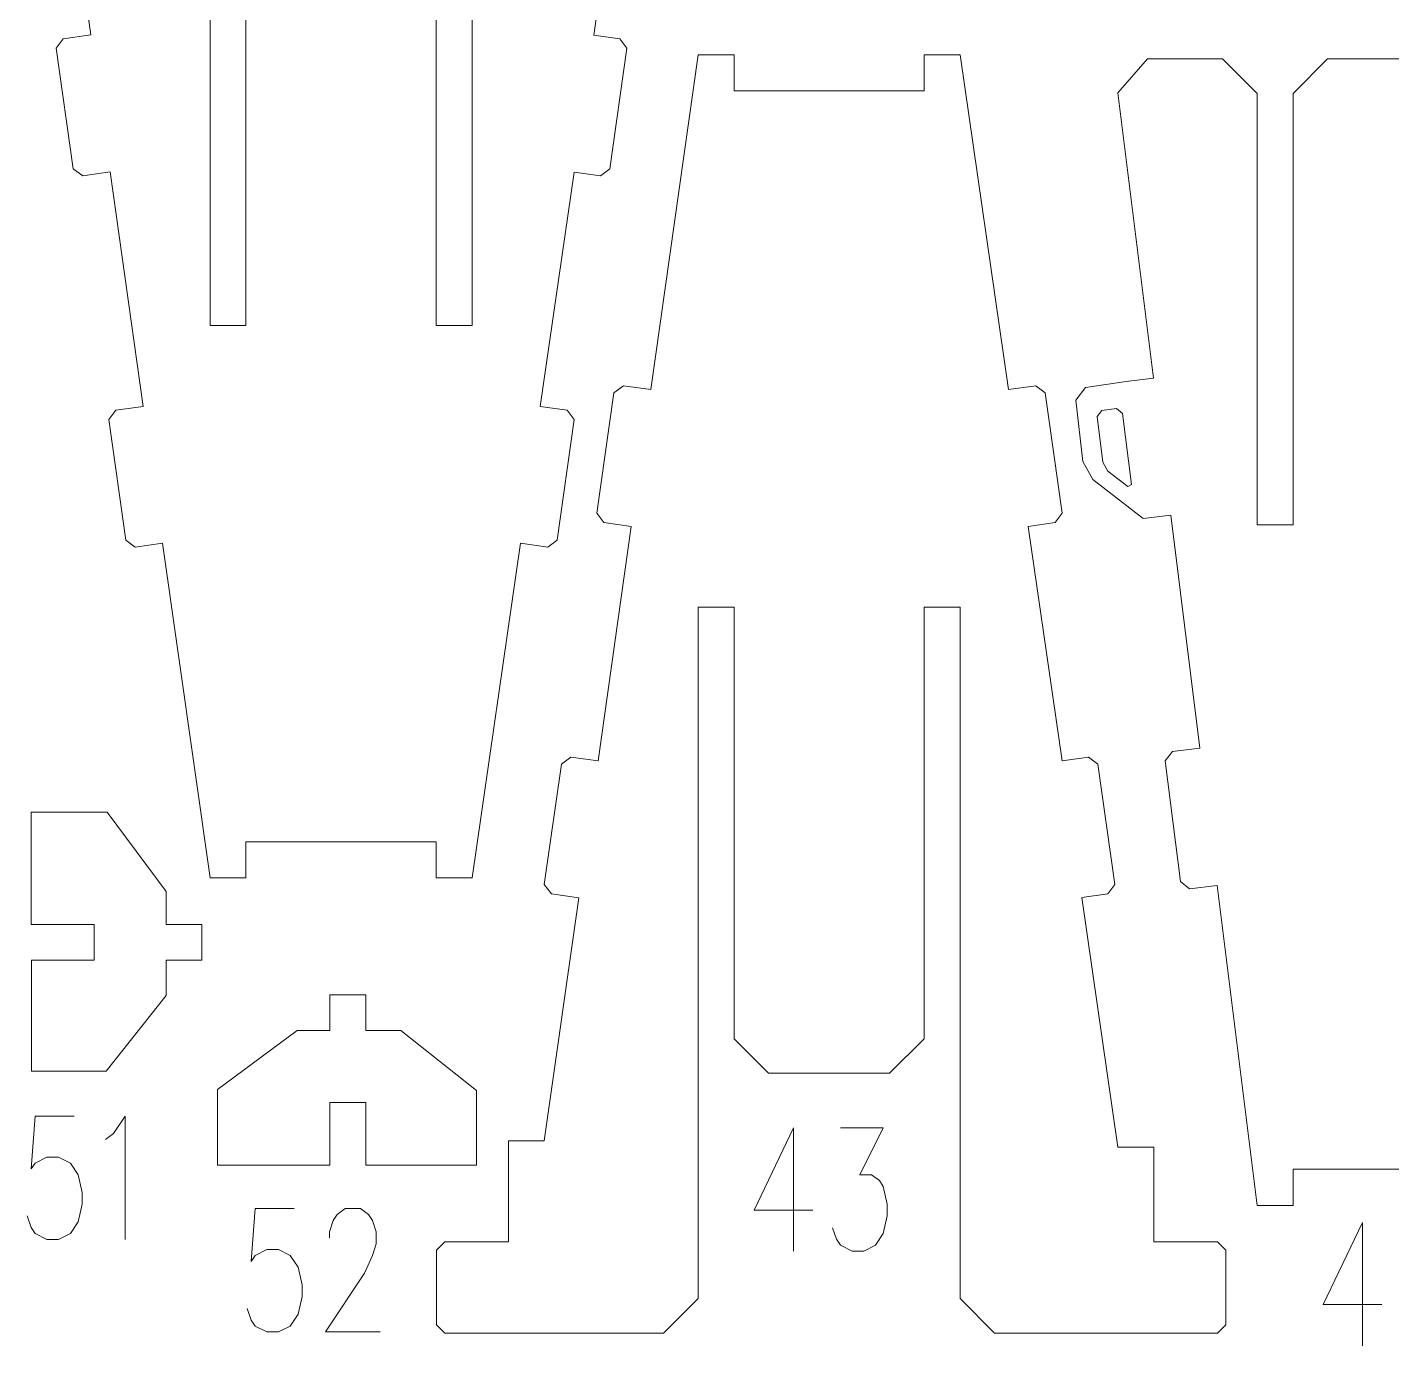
# Model space of a CAD drawing. Header units: millimetres. Extents: x -174 to 177, y -134 to 134.
# Drawn here: x -173.9 to -48.6, y -134.1 to -13 of the extents above; entities that cross this region are included whole.
import ezdxf

# ---------------------------------------------------------------- set-up
doc = ezdxf.new("R2010")
doc.units = ezdxf.units.MM
doc.header["$MEASUREMENT"] = 0
doc.layers.add('Layer 1', color=7, linetype='Continuous')

msp = doc.modelspace()

# ---------------------------------------------------------------- linework, layer by layer
at = {"layer": 'Layer 1', "lineweight": 9}
for points, knots in [([(-148.518, -87.8263), (-148.518, -87.8263), (-153.8638, -87.8263), (-153.8638, -87.8263), (-153.8638, -87.8263), (-153.8638, -87.8263), (-153.8638, -91.1236), (-153.8638, -91.1236), (-153.8638, -91.1236), (-153.8638, -91.1236), (-157.1658, -91.1236), (-157.1658, -91.1236), (-157.1658, -91.1236), (-157.1658, -91.1236), (-161.5159, -60.387), (-161.5159, -60.387), (-161.5159, -60.387), (-161.5159, -60.387), (-164.027, -60.7426), (-164.027, -60.7426), (-164.027, -60.7426), (-164.027, -60.7426), (-164.8883, -60.095), (-164.8883, -60.095), (-164.8883, -60.095), (-164.8883, -60.095), (-166.4553, -49.0294), (-166.4553, -49.0294), (-166.4553, -49.0294), (-166.4553, -49.0294), (-165.8077, -48.1681), (-165.8077, -48.1681), (-165.8077, -48.1681), (-165.8077, -48.1681), (-163.2955, -47.8123), (-163.2955, -47.8123), (-163.2955, -47.8123), (-163.2955, -47.8123), (-166.3438, -26.2736), (-166.3438, -26.2736), (-166.3438, -26.2736), (-166.3438, -26.2736), (-168.8577, -26.6296), (-168.8577, -26.6296), (-168.8577, -26.6296), (-168.8577, -26.6296), (-169.719, -25.982), (-169.719, -25.982), (-169.719, -25.982), (-169.719, -25.982), (-171.286, -14.9164), (-171.286, -14.9164), (-171.286, -14.9164), (-171.286, -14.9164), (-170.6384, -14.0551), (-170.6384, -14.0551), (-170.6384, -14.0551), (-170.6384, -14.0551), (-168.1235, -13.6989), (-168.1235, -13.6989), (-168.1235, -13.6989), (-168.1235, -13.6989), (-169.9591, -0.7287), (-169.9591, -0.7287), (-169.9591, -0.7287), (-169.9591, -0.7287), (-167.229, 2.4149), (-167.229, 2.4149), (-167.229, 2.4149), (-167.229, 2.4149), (-163.007, 2.4149), (-163.007, 2.4149)], [0, 0, 0, 0, 0.05263158, 0.05263158, 0.05263158, 0.05263158, 0.10526316, 0.10526316, 0.10526316, 0.10526316, 0.15789474, 0.15789474, 0.15789474, 0.15789474, 0.21052632, 0.21052632, 0.21052632, 0.21052632, 0.26315789, 0.26315789, 0.26315789, 0.26315789, 0.31578947, 0.31578947, 0.31578947, 0.31578947, 0.36842105, 0.36842105, 0.36842105, 0.36842105, 0.42105263, 0.42105263, 0.42105263, 0.42105263, 0.47368421, 0.47368421, 0.47368421, 0.47368421, 0.52631579, 0.52631579, 0.52631579, 0.52631579, 0.57894737, 0.57894737, 0.57894737, 0.57894737, 0.63157895, 0.63157895, 0.63157895, 0.63157895, 0.68421053, 0.68421053, 0.68421053, 0.68421053, 0.73684211, 0.73684211, 0.73684211, 0.73684211, 0.78947368, 0.78947368, 0.78947368, 0.78947368, 0.84210526, 0.84210526, 0.84210526, 0.84210526, 0.89473684, 0.89473684, 0.89473684, 0.89473684, 1, 1, 1, 1]), ([(-162.4448, 2.4149), (-162.4448, 2.4149), (-160.3408, 2.4149), (-160.3408, 2.4149), (-160.3408, 2.4149), (-160.3408, 2.4149), (-157.1658, -0.7601), (-157.1658, -0.7601), (-157.1658, -0.7601), (-157.1658, -0.7601), (-157.1658, -40.3883), (-157.1658, -40.3883), (-157.1658, -40.3883), (-157.1658, -40.3883), (-153.8638, -40.3883), (-153.8638, -40.3883), (-153.8638, -40.3883), (-153.8638, -40.3883), (-153.8638, -0.7601), (-153.8638, -0.7601), (-153.8638, -0.7601), (-153.8638, -0.7601), (-150.6888, 2.4149), (-150.6888, 2.4149), (-150.6888, 2.4149), (-150.6888, 2.4149), (-145.978, 2.4149), (-145.978, 2.4149)], [0, 0, 0, 0, 0.125, 0.125, 0.125, 0.125, 0.25, 0.25, 0.25, 0.25, 0.375, 0.375, 0.375, 0.375, 0.5, 0.5, 0.5, 0.5, 0.625, 0.625, 0.625, 0.625, 0.75, 0.75, 0.75, 0.75, 1, 1, 1, 1]), ([(-144.2872, 2.4149), (-144.2872, 2.4149), (-139.5764, 2.4149), (-139.5764, 2.4149), (-139.5764, 2.4149), (-139.5764, 2.4149), (-136.4014, -0.7601), (-136.4014, -0.7601), (-136.4014, -0.7601), (-136.4014, -0.7601), (-136.4014, -40.3883), (-136.4014, -40.3883), (-136.4014, -40.3883), (-136.4014, -40.3883), (-133.0994, -40.3883), (-133.0994, -40.3883), (-133.0994, -40.3883), (-133.0994, -40.3883), (-133.0994, -0.7601), (-133.0994, -0.7601), (-133.0994, -0.7601), (-133.0994, -0.7601), (-129.9244, 2.4149), (-129.9244, 2.4149), (-129.9244, 2.4149), (-129.9244, 2.4149), (-126.1296, 2.4149), (-126.1296, 2.4149)], [0, 0, 0, 0, 0.125, 0.125, 0.125, 0.125, 0.25, 0.25, 0.25, 0.25, 0.375, 0.375, 0.375, 0.375, 0.5, 0.5, 0.5, 0.5, 0.625, 0.625, 0.625, 0.625, 0.75, 0.75, 0.75, 0.75, 1, 1, 1, 1]), ([(-125.5674, 2.4149), (-125.5674, 2.4149), (-122.7662, 2.4149), (-122.7662, 2.4149), (-122.7662, 2.4149), (-122.7662, 2.4149), (-120.045, -0.7275), (-120.045, -0.7275), (-120.045, -0.7275), (-120.045, -0.7275), (-121.921, -13.718), (-121.921, -13.718), (-121.921, -13.718), (-121.921, -13.718), (-119.5379, -14.0555), (-119.5379, -14.0555), (-119.5379, -14.0555), (-119.5379, -14.0555), (-118.8902, -14.9168), (-118.8902, -14.9168), (-118.8902, -14.9168), (-118.8902, -14.9168), (-120.4572, -25.9824), (-120.4572, -25.9824), (-120.4572, -25.9824), (-120.4572, -25.9824), (-121.3185, -26.63), (-121.3185, -26.63), (-121.3185, -26.63), (-121.3185, -26.63), (-123.7363, -26.2876), (-123.7363, -26.2876), (-123.7363, -26.2876), (-123.7363, -26.2876), (-126.8455, -47.8177), (-126.8455, -47.8177), (-126.8455, -47.8177), (-126.8455, -47.8177), (-124.3686, -48.1684), (-124.3686, -48.1684), (-124.3686, -48.1684), (-124.3686, -48.1684), (-123.7209, -49.0298), (-123.7209, -49.0298), (-123.7209, -49.0298), (-123.7209, -49.0298), (-125.2879, -60.0954), (-125.2879, -60.0954), (-125.2879, -60.0954), (-125.2879, -60.0954), (-126.1492, -60.743), (-126.1492, -60.743), (-126.1492, -60.743), (-126.1492, -60.743), (-128.6607, -60.3873), (-128.6607, -60.3873), (-128.6607, -60.3873), (-128.6607, -60.3873), (-133.0994, -91.1236), (-133.0994, -91.1236), (-133.0994, -91.1236), (-133.0994, -91.1236), (-136.4014, -91.1236), (-136.4014, -91.1236), (-136.4014, -91.1236), (-136.4014, -91.1236), (-136.4014, -87.8263), (-136.4014, -87.8263), (-136.4014, -87.8263), (-136.4014, -87.8263), (-141.7472, -87.8263), (-141.7472, -87.8263)], [0, 0, 0, 0, 0.05263158, 0.05263158, 0.05263158, 0.05263158, 0.10526316, 0.10526316, 0.10526316, 0.10526316, 0.15789474, 0.15789474, 0.15789474, 0.15789474, 0.21052632, 0.21052632, 0.21052632, 0.21052632, 0.26315789, 0.26315789, 0.26315789, 0.26315789, 0.31578947, 0.31578947, 0.31578947, 0.31578947, 0.36842105, 0.36842105, 0.36842105, 0.36842105, 0.42105263, 0.42105263, 0.42105263, 0.42105263, 0.47368421, 0.47368421, 0.47368421, 0.47368421, 0.52631579, 0.52631579, 0.52631579, 0.52631579, 0.57894737, 0.57894737, 0.57894737, 0.57894737, 0.63157895, 0.63157895, 0.63157895, 0.63157895, 0.68421053, 0.68421053, 0.68421053, 0.68421053, 0.73684211, 0.73684211, 0.73684211, 0.73684211, 0.78947368, 0.78947368, 0.78947368, 0.78947368, 0.84210526, 0.84210526, 0.84210526, 0.84210526, 0.89473684, 0.89473684, 0.89473684, 0.89473684, 1, 1, 1, 1]), ([(-103.6966, -18.8324), (-103.6966, -18.8324), (-109.0425, -18.8324), (-109.0425, -18.8324), (-109.0425, -18.8324), (-109.0425, -18.8324), (-109.0425, -15.5351), (-109.0425, -15.5351), (-109.0425, -15.5351), (-109.0425, -15.5351), (-112.3445, -15.5351), (-112.3445, -15.5351), (-112.3445, -15.5351), (-112.3445, -15.5351), (-116.6946, -46.2718), (-116.6946, -46.2718), (-116.6946, -46.2718), (-116.6946, -46.2718), (-119.2057, -45.9162), (-119.2057, -45.9162), (-119.2057, -45.9162), (-119.2057, -45.9162), (-120.067, -46.5638), (-120.067, -46.5638), (-120.067, -46.5638), (-120.067, -46.5638), (-121.634, -57.6294), (-121.634, -57.6294), (-121.634, -57.6294), (-121.634, -57.6294), (-120.9864, -58.4907), (-120.9864, -58.4907), (-120.9864, -58.4907), (-120.9864, -58.4907), (-118.4742, -58.8465), (-118.4742, -58.8465), (-118.4742, -58.8465), (-118.4742, -58.8465), (-121.5225, -80.3852), (-121.5225, -80.3852), (-121.5225, -80.3852), (-121.5225, -80.3852), (-124.0364, -80.0292), (-124.0364, -80.0292), (-124.0364, -80.0292), (-124.0364, -80.0292), (-124.8977, -80.6768), (-124.8977, -80.6768), (-124.8977, -80.6768), (-124.8977, -80.6768), (-126.4647, -91.7424), (-126.4647, -91.7424), (-126.4647, -91.7424), (-126.4647, -91.7424), (-125.8171, -92.6037), (-125.8171, -92.6037), (-125.8171, -92.6037), (-125.8171, -92.6037), (-123.3022, -92.9599), (-123.3022, -92.9599), (-123.3022, -92.9599), (-123.3022, -92.9599), (-126.462, -115.2868), (-126.462, -115.2868), (-126.462, -115.2868), (-126.462, -115.2868), (-129.764, -115.2868), (-129.764, -115.2868), (-129.764, -115.2868), (-129.764, -115.2868), (-129.764, -124.5525), (-129.764, -124.5525), (-129.764, -124.5525), (-129.764, -124.5525), (-135.606, -124.5525), (-135.606, -124.5525), (-135.606, -124.5525), (-135.606, -124.5525), (-136.368, -125.3145), (-136.368, -125.3145), (-136.368, -125.3145), (-136.368, -125.3145), (-136.368, -132.1725), (-136.368, -132.1725), (-136.368, -132.1725), (-136.368, -132.1725), (-135.606, -132.9345), (-135.606, -132.9345), (-135.606, -132.9345), (-135.606, -132.9345), (-119.031, -132.9345), (-119.031, -132.9345)], [0, 0, 0, 0, 0.04166667, 0.04166667, 0.04166667, 0.04166667, 0.08333333, 0.08333333, 0.08333333, 0.08333333, 0.125, 0.125, 0.125, 0.125, 0.16666667, 0.16666667, 0.16666667, 0.16666667, 0.20833333, 0.20833333, 0.20833333, 0.20833333, 0.25, 0.25, 0.25, 0.25, 0.29166667, 0.29166667, 0.29166667, 0.29166667, 0.33333333, 0.33333333, 0.33333333, 0.33333333, 0.375, 0.375, 0.375, 0.375, 0.41666667, 0.41666667, 0.41666667, 0.41666667, 0.45833333, 0.45833333, 0.45833333, 0.45833333, 0.5, 0.5, 0.5, 0.5, 0.54166667, 0.54166667, 0.54166667, 0.54166667, 0.58333333, 0.58333333, 0.58333333, 0.58333333, 0.625, 0.625, 0.625, 0.625, 0.66666667, 0.66666667, 0.66666667, 0.66666667, 0.70833333, 0.70833333, 0.70833333, 0.70833333, 0.75, 0.75, 0.75, 0.75, 0.79166667, 0.79166667, 0.79166667, 0.79166667, 0.83333333, 0.83333333, 0.83333333, 0.83333333, 0.875, 0.875, 0.875, 0.875, 0.91666667, 0.91666667, 0.91666667, 0.91666667, 1, 1, 1, 1]), ([(-81.5914, -132.9345), (-81.5914, -132.9345), (-64.6472, -132.9345), (-64.6472, -132.9345), (-64.6472, -132.9345), (-64.6472, -132.9345), (-63.8852, -132.1725), (-63.8852, -132.1725), (-63.8852, -132.1725), (-63.8852, -132.1725), (-63.8852, -125.3145), (-63.8852, -125.3145), (-63.8852, -125.3145), (-63.8852, -125.3145), (-64.6472, -124.5525), (-64.6472, -124.5525), (-64.6472, -124.5525), (-64.6472, -124.5525), (-70.4892, -124.5525), (-70.4892, -124.5525), (-70.4892, -124.5525), (-70.4892, -124.5525), (-70.4892, -115.8501), (-70.4892, -115.8501), (-70.4892, -115.8501), (-70.4892, -115.8501), (-73.7912, -115.8501), (-73.7912, -115.8501), (-73.7912, -115.8501), (-73.7912, -115.8501), (-77.0996, -92.9408), (-77.0996, -92.9408), (-77.0996, -92.9408), (-77.0996, -92.9408), (-74.7164, -92.6033), (-74.7164, -92.6033), (-74.7164, -92.6033), (-74.7164, -92.6033), (-74.0688, -91.742), (-74.0688, -91.742), (-74.0688, -91.742), (-74.0688, -91.742), (-75.6358, -80.6764), (-75.6358, -80.6764), (-75.6358, -80.6764), (-75.6358, -80.6764), (-76.4971, -80.0288), (-76.4971, -80.0288), (-76.4971, -80.0288), (-76.4971, -80.0288), (-78.9148, -80.3712), (-78.9148, -80.3712), (-78.9148, -80.3712), (-78.9148, -80.3712), (-82.0241, -58.8411), (-82.0241, -58.8411), (-82.0241, -58.8411), (-82.0241, -58.8411), (-79.5471, -58.4903), (-79.5471, -58.4903), (-79.5471, -58.4903), (-79.5471, -58.4903), (-78.8995, -57.629), (-78.8995, -57.629), (-78.8995, -57.629), (-78.8995, -57.629), (-80.4665, -46.5634), (-80.4665, -46.5634), (-80.4665, -46.5634), (-80.4665, -46.5634), (-81.3278, -45.9158), (-81.3278, -45.9158), (-81.3278, -45.9158), (-81.3278, -45.9158), (-83.8393, -46.2714), (-83.8393, -46.2714), (-83.8393, -46.2714), (-83.8393, -46.2714), (-88.278, -15.5351), (-88.278, -15.5351), (-88.278, -15.5351), (-88.278, -15.5351), (-91.58, -15.5351), (-91.58, -15.5351), (-91.58, -15.5351), (-91.58, -15.5351), (-91.58, -18.8324), (-91.58, -18.8324), (-91.58, -18.8324), (-91.58, -18.8324), (-96.9258, -18.8324), (-96.9258, -18.8324)], [0, 0, 0, 0, 0.04166667, 0.04166667, 0.04166667, 0.04166667, 0.08333333, 0.08333333, 0.08333333, 0.08333333, 0.125, 0.125, 0.125, 0.125, 0.16666667, 0.16666667, 0.16666667, 0.16666667, 0.20833333, 0.20833333, 0.20833333, 0.20833333, 0.25, 0.25, 0.25, 0.25, 0.29166667, 0.29166667, 0.29166667, 0.29166667, 0.33333333, 0.33333333, 0.33333333, 0.33333333, 0.375, 0.375, 0.375, 0.375, 0.41666667, 0.41666667, 0.41666667, 0.41666667, 0.45833333, 0.45833333, 0.45833333, 0.45833333, 0.5, 0.5, 0.5, 0.5, 0.54166667, 0.54166667, 0.54166667, 0.54166667, 0.58333333, 0.58333333, 0.58333333, 0.58333333, 0.625, 0.625, 0.625, 0.625, 0.66666667, 0.66666667, 0.66666667, 0.66666667, 0.70833333, 0.70833333, 0.70833333, 0.70833333, 0.75, 0.75, 0.75, 0.75, 0.79166667, 0.79166667, 0.79166667, 0.79166667, 0.83333333, 0.83333333, 0.83333333, 0.83333333, 0.875, 0.875, 0.875, 0.875, 0.91666667, 0.91666667, 0.91666667, 0.91666667, 1, 1, 1, 1]), ([(-52.3516, -117.8694), (-52.3516, -117.8694), (-57.6974, -117.8694), (-57.6974, -117.8694), (-57.6974, -117.8694), (-57.6974, -117.8694), (-57.6974, -120.5483), (-57.6974, -120.5483), (-57.6974, -120.5483), (-57.6974, -120.5483), (-57.6893, -120.5483), (-57.6893, -120.5483), (-57.6893, -120.5483), (-57.6893, -120.5483), (-57.6893, -121.209), (-57.6893, -121.209), (-57.6893, -121.209), (-57.6893, -121.209), (-60.9994, -121.209), (-60.9994, -121.209), (-60.9994, -121.209), (-60.9994, -121.209), (-64.6795, -91.8155), (-64.6795, -91.8155), (-64.6795, -91.8155), (-64.6795, -91.8155), (-67.1969, -92.1308), (-67.1969, -92.1308), (-67.1969, -92.1308), (-67.1969, -92.1308), (-68.0477, -91.4694), (-68.0477, -91.4694), (-68.0477, -91.4694), (-68.0477, -91.4694), (-69.4368, -80.3802), (-69.4368, -80.3802), (-69.4368, -80.3802), (-69.4368, -80.3802), (-68.7755, -79.5294), (-68.7755, -79.5294), (-68.7755, -79.5294), (-68.7755, -79.5294), (-66.2573, -79.214), (-66.2573, -79.214), (-66.2573, -79.214), (-66.2573, -79.214), (-68.9369, -57.8113), (-68.9369, -57.8113), (-68.9369, -57.8113), (-68.9369, -57.8113), (-71.4565, -58.1269), (-71.4565, -58.1269), (-71.4565, -58.1269), (-71.4565, -58.1269), (-76.0929, -54.5227), (-76.0929, -54.5227), (-76.0929, -54.5227), (-76.0929, -54.5227), (-77.0086, -52.8895), (-77.0086, -52.8895), (-77.0086, -52.8895), (-77.0086, -52.8895), (-77.6423, -47.2574), (-77.6423, -47.2574), (-77.6423, -47.2574), (-77.6423, -47.2574), (-76.7516, -46.0941), (-76.7516, -46.0941), (-76.7516, -46.0941), (-76.7516, -46.0941), (-73.035, -45.5254), (-73.035, -45.5254), (-73.035, -45.5254), (-73.035, -45.5254), (-70.5147, -45.2097), (-70.5147, -45.2097), (-70.5147, -45.2097), (-70.5147, -45.2097), (-73.7927, -19.0282), (-73.7927, -19.0282), (-73.7927, -19.0282), (-73.7927, -19.0282), (-71.0626, -15.8846), (-71.0626, -15.8846), (-71.0626, -15.8846), (-71.0626, -15.8846), (-67.686, -15.8846), (-67.686, -15.8846)], [0, 0, 0, 0, 0.04347826, 0.04347826, 0.04347826, 0.04347826, 0.08695652, 0.08695652, 0.08695652, 0.08695652, 0.13043478, 0.13043478, 0.13043478, 0.13043478, 0.17391304, 0.17391304, 0.17391304, 0.17391304, 0.2173913, 0.2173913, 0.2173913, 0.2173913, 0.26086957, 0.26086957, 0.26086957, 0.26086957, 0.30434783, 0.30434783, 0.30434783, 0.30434783, 0.34782609, 0.34782609, 0.34782609, 0.34782609, 0.39130435, 0.39130435, 0.39130435, 0.39130435, 0.43478261, 0.43478261, 0.43478261, 0.43478261, 0.47826087, 0.47826087, 0.47826087, 0.47826087, 0.52173913, 0.52173913, 0.52173913, 0.52173913, 0.56521739, 0.56521739, 0.56521739, 0.56521739, 0.60869565, 0.60869565, 0.60869565, 0.60869565, 0.65217391, 0.65217391, 0.65217391, 0.65217391, 0.69565217, 0.69565217, 0.69565217, 0.69565217, 0.73913043, 0.73913043, 0.73913043, 0.73913043, 0.7826087, 0.7826087, 0.7826087, 0.7826087, 0.82608696, 0.82608696, 0.82608696, 0.82608696, 0.86956522, 0.86956522, 0.86956522, 0.86956522, 0.91304348, 0.91304348, 0.91304348, 0.91304348, 1, 1, 1, 1]), ([(-67.1238, -15.8846), (-67.1238, -15.8846), (-64.1744, -15.8846), (-64.1744, -15.8846), (-64.1744, -15.8846), (-64.1744, -15.8846), (-60.9994, -19.0596), (-60.9994, -19.0596), (-60.9994, -19.0596), (-60.9994, -19.0596), (-60.9994, -58.6878), (-60.9994, -58.6878), (-60.9994, -58.6878), (-60.9994, -58.6878), (-57.6974, -58.6878), (-57.6974, -58.6878), (-57.6974, -58.6878), (-57.6974, -58.6878), (-57.6974, -19.0596), (-57.6974, -19.0596), (-57.6974, -19.0596), (-57.6974, -19.0596), (-54.5224, -15.8846), (-54.5224, -15.8846), (-54.5224, -15.8846), (-54.5224, -15.8846), (-52.3516, -15.8846), (-52.3516, -15.8846)], [0, 0, 0, 0, 0.125, 0.125, 0.125, 0.125, 0.25, 0.25, 0.25, 0.25, 0.375, 0.375, 0.375, 0.375, 0.5, 0.5, 0.5, 0.5, 0.625, 0.625, 0.625, 0.625, 0.75, 0.75, 0.75, 0.75, 1, 1, 1, 1]), ([(-73.9208, -48.0123), (-73.9208, -48.0123), (-75.2484, -48.1786), (-75.2484, -48.1786), (-75.2484, -48.1786), (-75.2484, -48.1786), (-75.6893, -48.7458), (-75.6893, -48.7458), (-75.6893, -48.7458), (-75.6893, -48.7458), (-75.1638, -52.9413), (-75.1638, -52.9413), (-75.1638, -52.9413), (-75.1638, -52.9413), (-74.6996, -53.7571), (-74.6996, -53.7571), (-74.6996, -53.7571), (-74.6996, -53.7571), (-72.8734, -55.1767), (-72.8734, -55.1767), (-72.8734, -55.1767), (-72.8734, -55.1767), (-72.5355, -54.9844), (-72.5355, -54.9844), (-72.5355, -54.9844), (-72.5355, -54.9844), (-73.3536, -48.4532), (-73.3536, -48.4532), (-73.3536, -48.4532), (-73.3536, -48.4532), (-73.9208, -48.0123), (-73.9208, -48.0123)], [0, 0, 0, 0, 0.11111111, 0.11111111, 0.11111111, 0.11111111, 0.22222222, 0.22222222, 0.22222222, 0.22222222, 0.33333333, 0.33333333, 0.33333333, 0.33333333, 0.44444444, 0.44444444, 0.44444444, 0.44444444, 0.55555556, 0.55555556, 0.55555556, 0.55555556, 0.66666667, 0.66666667, 0.66666667, 0.66666667, 0.77777778, 0.77777778, 0.77777778, 0.77777778, 1, 1, 1, 1]), ([(-118.4688, -132.9345), (-118.4688, -132.9345), (-115.5195, -132.9345), (-115.5195, -132.9345), (-115.5195, -132.9345), (-115.5195, -132.9345), (-112.3445, -129.7595), (-112.3445, -129.7595), (-112.3445, -129.7595), (-112.3445, -129.7595), (-112.3445, -66.2705), (-112.3445, -66.2705), (-112.3445, -66.2705), (-112.3445, -66.2705), (-109.0425, -66.2705), (-109.0425, -66.2705), (-109.0425, -66.2705), (-109.0425, -66.2705), (-109.0425, -105.8988), (-109.0425, -105.8988), (-109.0425, -105.8988), (-109.0425, -105.8988), (-105.8675, -109.0738), (-105.8675, -109.0738), (-105.8675, -109.0738), (-105.8675, -109.0738), (-103.6966, -109.0738), (-103.6966, -109.0738)], [0, 0, 0, 0, 0.125, 0.125, 0.125, 0.125, 0.25, 0.25, 0.25, 0.25, 0.375, 0.375, 0.375, 0.375, 0.5, 0.5, 0.5, 0.5, 0.625, 0.625, 0.625, 0.625, 0.75, 0.75, 0.75, 0.75, 1, 1, 1, 1]), ([(-96.9258, -109.0738), (-96.9258, -109.0738), (-94.755, -109.0738), (-94.755, -109.0738), (-94.755, -109.0738), (-94.755, -109.0738), (-91.58, -105.8988), (-91.58, -105.8988), (-91.58, -105.8988), (-91.58, -105.8988), (-91.58, -66.2705), (-91.58, -66.2705), (-91.58, -66.2705), (-91.58, -66.2705), (-88.278, -66.2705), (-88.278, -66.2705), (-88.278, -66.2705), (-88.278, -66.2705), (-88.278, -129.7595), (-88.278, -129.7595), (-88.278, -129.7595), (-88.278, -129.7595), (-85.103, -132.9345), (-85.103, -132.9345), (-85.103, -132.9345), (-85.103, -132.9345), (-82.1536, -132.9345), (-82.1536, -132.9345)], [0, 0, 0, 0, 0.125, 0.125, 0.125, 0.125, 0.25, 0.25, 0.25, 0.25, 0.375, 0.375, 0.375, 0.375, 0.5, 0.5, 0.5, 0.5, 0.625, 0.625, 0.625, 0.625, 0.75, 0.75, 0.75, 0.75, 1, 1, 1, 1]), ([(-159.2749, -98.6954), (-159.2749, -98.6954), (-157.905, -98.6954), (-157.905, -98.6954), (-157.905, -98.6954), (-157.905, -98.6954), (-157.905, -95.3934), (-157.905, -95.3934), (-157.905, -95.3934), (-157.905, -95.3934), (-161.207, -95.3934), (-161.207, -95.3934), (-161.207, -95.3934), (-161.207, -95.3934), (-161.207, -92.3898), (-161.207, -92.3898), (-161.207, -92.3898), (-161.207, -92.3898), (-166.619, -85.0979), (-166.619, -85.0979), (-166.619, -85.0979), (-166.619, -85.0979), (-173.578, -85.0979), (-173.578, -85.0979), (-173.578, -85.0979), (-173.578, -85.0979), (-173.578, -95.3934), (-173.578, -95.3934), (-173.578, -95.3934), (-173.578, -95.3934), (-170.177, -95.3934), (-170.177, -95.3934)], [0, 0, 0, 0, 0.11111111, 0.11111111, 0.11111111, 0.11111111, 0.22222222, 0.22222222, 0.22222222, 0.22222222, 0.33333333, 0.33333333, 0.33333333, 0.33333333, 0.44444444, 0.44444444, 0.44444444, 0.44444444, 0.55555556, 0.55555556, 0.55555556, 0.55555556, 0.66666667, 0.66666667, 0.66666667, 0.66666667, 0.77777778, 0.77777778, 0.77777778, 0.77777778, 1, 1, 1, 1]), ([(-169.6148, -95.3934), (-169.6148, -95.3934), (-167.8109, -95.3934), (-167.8109, -95.3934), (-167.8109, -95.3934), (-167.8109, -95.3934), (-167.8109, -98.6954), (-167.8109, -98.6954), (-167.8109, -98.6954), (-167.8109, -98.6954), (-173.5751, -98.6954), (-173.5751, -98.6954), (-173.5751, -98.6954), (-173.5751, -98.6954), (-173.5751, -108.8836), (-173.5751, -108.8836), (-173.5751, -108.8836), (-173.5751, -108.8836), (-166.7134, -108.8836), (-166.7134, -108.8836), (-166.7134, -108.8836), (-166.7134, -108.8836), (-161.207, -101.9276), (-161.207, -101.9276), (-161.207, -101.9276), (-161.207, -101.9276), (-161.207, -98.6954), (-161.207, -98.6954), (-161.207, -98.6954), (-161.207, -98.6954), (-159.8371, -98.6954), (-159.8371, -98.6954)], [0, 0, 0, 0, 0.11111111, 0.11111111, 0.11111111, 0.11111111, 0.22222222, 0.22222222, 0.22222222, 0.22222222, 0.33333333, 0.33333333, 0.33333333, 0.33333333, 0.44444444, 0.44444444, 0.44444444, 0.44444444, 0.55555556, 0.55555556, 0.55555556, 0.55555556, 0.66666667, 0.66666667, 0.66666667, 0.66666667, 0.77777778, 0.77777778, 0.77777778, 0.77777778, 1, 1, 1, 1]), ([(-142.8703, -103.2243), (-142.8703, -103.2243), (-142.8703, -101.8544), (-142.8703, -101.8544), (-142.8703, -101.8544), (-142.8703, -101.8544), (-146.1723, -101.8544), (-146.1723, -101.8544), (-146.1723, -101.8544), (-146.1723, -101.8544), (-146.1723, -105.1564), (-146.1723, -105.1564), (-146.1723, -105.1564), (-146.1723, -105.1564), (-149.1759, -105.1564), (-149.1759, -105.1564), (-149.1759, -105.1564), (-149.1759, -105.1564), (-156.4678, -110.5684), (-156.4678, -110.5684), (-156.4678, -110.5684), (-156.4678, -110.5684), (-156.4678, -117.5274), (-156.4678, -117.5274), (-156.4678, -117.5274), (-156.4678, -117.5274), (-146.1723, -117.5274), (-146.1723, -117.5274), (-146.1723, -117.5274), (-146.1723, -117.5274), (-146.1723, -114.1264), (-146.1723, -114.1264)], [0, 0, 0, 0, 0.11111111, 0.11111111, 0.11111111, 0.11111111, 0.22222222, 0.22222222, 0.22222222, 0.22222222, 0.33333333, 0.33333333, 0.33333333, 0.33333333, 0.44444444, 0.44444444, 0.44444444, 0.44444444, 0.55555556, 0.55555556, 0.55555556, 0.55555556, 0.66666667, 0.66666667, 0.66666667, 0.66666667, 0.77777778, 0.77777778, 0.77777778, 0.77777778, 1, 1, 1, 1]), ([(-146.1723, -113.5642), (-146.1723, -113.5642), (-146.1723, -111.7603), (-146.1723, -111.7603), (-146.1723, -111.7603), (-146.1723, -111.7603), (-142.8703, -111.7603), (-142.8703, -111.7603), (-142.8703, -111.7603), (-142.8703, -111.7603), (-142.8703, -117.5245), (-142.8703, -117.5245), (-142.8703, -117.5245), (-142.8703, -117.5245), (-132.6821, -117.5245), (-132.6821, -117.5245), (-132.6821, -117.5245), (-132.6821, -117.5245), (-132.6821, -110.6628), (-132.6821, -110.6628), (-132.6821, -110.6628), (-132.6821, -110.6628), (-139.6381, -105.1564), (-139.6381, -105.1564), (-139.6381, -105.1564), (-139.6381, -105.1564), (-142.8703, -105.1564), (-142.8703, -105.1564), (-142.8703, -105.1564), (-142.8703, -105.1564), (-142.8703, -103.7865), (-142.8703, -103.7865)], [0, 0, 0, 0, 0.11111111, 0.11111111, 0.11111111, 0.11111111, 0.22222222, 0.22222222, 0.22222222, 0.22222222, 0.33333333, 0.33333333, 0.33333333, 0.33333333, 0.44444444, 0.44444444, 0.44444444, 0.44444444, 0.55555556, 0.55555556, 0.55555556, 0.55555556, 0.66666667, 0.66666667, 0.66666667, 0.66666667, 0.77777778, 0.77777778, 0.77777778, 0.77777778, 1, 1, 1, 1])]:
    msp.add_open_spline(points, degree=3, knots=knots, dxfattribs=at)
at = {"layer": 'Layer 1', "color": 1, "lineweight": 9}
for points in [[(-67.686, -15.8846), (-67.686, -15.8846), (-67.1238, -15.8846), (-67.1238, -15.8846)], [(-52.3516, -15.8846), (-52.3516, -15.8846), (-51.7894, -15.8846), (-51.7894, -15.8846)], [(-103.6966, -18.8324), (-103.6966, -18.8324), (-103.1344, -18.8324), (-103.1344, -18.8324)], [(-97.488, -18.8324), (-97.488, -18.8324), (-96.9258, -18.8324), (-96.9258, -18.8324)], [(-148.518, -87.8263), (-148.518, -87.8263), (-147.9558, -87.8263), (-147.9558, -87.8263)], [(-142.3094, -87.8263), (-142.3094, -87.8263), (-141.7472, -87.8263), (-141.7472, -87.8263)], [(-170.177, -95.3934), (-170.177, -95.3934), (-169.6148, -95.3934), (-169.6148, -95.3934)], [(-159.8371, -98.6954), (-159.8371, -98.6954), (-159.2749, -98.6954), (-159.2749, -98.6954)], [(-142.8703, -103.7865), (-142.8703, -103.7865), (-142.8703, -103.2243), (-142.8703, -103.2243)], [(-103.6966, -109.0738), (-103.6966, -109.0738), (-103.1344, -109.0738), (-103.1344, -109.0738)], [(-97.488, -109.0738), (-97.488, -109.0738), (-96.9258, -109.0738), (-96.9258, -109.0738)], [(-146.1723, -114.1264), (-146.1723, -114.1264), (-146.1723, -113.5642), (-146.1723, -113.5642)], [(-103.5838, -114.0782), (-103.5838, -114.0782), (-103.5838, -125.4079), (-103.5838, -125.4079)], [(-52.3516, -117.8694), (-52.3516, -117.8694), (-51.7894, -117.8694), (-51.7894, -117.8694)], [(-51.326, -122.7683), (-51.326, -122.7683), (-51.326, -134.0981), (-51.326, -134.0981)], [(-119.031, -132.9345), (-119.031, -132.9345), (-118.4688, -132.9345), (-118.4688, -132.9345)], [(-82.1536, -132.9345), (-82.1536, -132.9345), (-81.5914, -132.9345), (-81.5914, -132.9345)]]:
    msp.add_open_spline(points, degree=3, dxfattribs=at)
at = {"layer": 'Layer 1', "lineweight": 9}
for points in [[(-51.7894, -15.8846), (-51.7894, -15.8846), (-46.143, -15.8846), (-46.143, -15.8846)], [(-97.488, -18.8324), (-97.488, -18.8324), (-103.1344, -18.8324), (-103.1344, -18.8324)], [(-142.3094, -87.8263), (-142.3094, -87.8263), (-147.9558, -87.8263), (-147.9558, -87.8263)], [(-103.1344, -109.0738), (-103.1344, -109.0738), (-97.488, -109.0738), (-97.488, -109.0738)], [(-46.143, -117.8694), (-46.143, -117.8694), (-51.7894, -117.8694), (-51.7894, -117.8694)]]:
    msp.add_open_spline(points, degree=3, dxfattribs=at)
at = {"layer": 'Layer 1', "color": 1, "lineweight": 9}
for points, knots in [([(-169.6383, -113.0014), (-169.6383, -113.0014), (-173.2258, -113.0014), (-173.2258, -113.0014), (-173.2258, -113.0014), (-173.2258, -113.0014), (-173.5813, -117.857), (-173.5813, -117.857), (-173.5813, -117.857), (-173.5813, -117.857), (-173.2258, -117.3229), (-173.2258, -117.3229), (-173.2258, -117.3229), (-173.2258, -117.3229), (-172.1485, -116.7726), (-172.1485, -116.7726), (-172.1485, -116.7726), (-172.1485, -116.7726), (-171.0711, -116.7726), (-171.0711, -116.7726), (-171.0711, -116.7726), (-171.0711, -116.7726), (-169.9938, -117.3229), (-169.9938, -117.3229), (-169.9938, -117.3229), (-169.9938, -117.3229), (-169.272, -118.3911), (-169.272, -118.3911), (-169.272, -118.3911), (-169.272, -118.3911), (-168.9165, -120.0096), (-168.9165, -120.0096), (-168.9165, -120.0096), (-168.9165, -120.0096), (-168.9165, -121.094), (-168.9165, -121.094), (-168.9165, -121.094), (-168.9165, -121.094), (-169.272, -122.7126), (-169.272, -122.7126), (-169.272, -122.7126), (-169.272, -122.7126), (-169.9938, -123.797), (-169.9938, -123.797), (-169.9938, -123.797), (-169.9938, -123.797), (-171.0711, -124.3311), (-171.0711, -124.3311), (-171.0711, -124.3311), (-171.0711, -124.3311), (-172.1485, -124.3311), (-172.1485, -124.3311), (-172.1485, -124.3311), (-172.1485, -124.3311), (-173.2258, -123.797), (-173.2258, -123.797), (-173.2258, -123.797), (-173.2258, -123.797), (-173.5813, -123.2468), (-173.5813, -123.2468), (-173.5813, -123.2468), (-173.5813, -123.2468), (-173.9476, -122.1785), (-173.9476, -122.1785)], [0, 0, 0, 0, 0.05882353, 0.05882353, 0.05882353, 0.05882353, 0.11764706, 0.11764706, 0.11764706, 0.11764706, 0.17647059, 0.17647059, 0.17647059, 0.17647059, 0.23529412, 0.23529412, 0.23529412, 0.23529412, 0.29411765, 0.29411765, 0.29411765, 0.29411765, 0.35294118, 0.35294118, 0.35294118, 0.35294118, 0.41176471, 0.41176471, 0.41176471, 0.41176471, 0.47058824, 0.47058824, 0.47058824, 0.47058824, 0.52941176, 0.52941176, 0.52941176, 0.52941176, 0.58823529, 0.58823529, 0.58823529, 0.58823529, 0.64705882, 0.64705882, 0.64705882, 0.64705882, 0.70588235, 0.70588235, 0.70588235, 0.70588235, 0.76470588, 0.76470588, 0.76470588, 0.76470588, 0.82352941, 0.82352941, 0.82352941, 0.82352941, 0.88235294, 0.88235294, 0.88235294, 0.88235294, 1, 1, 1, 1]), ([(-166.7618, -115.1541), (-166.7618, -115.1541), (-166.04, -114.6199), (-166.04, -114.6199), (-166.04, -114.6199), (-166.04, -114.6199), (-164.9627, -113.0014), (-164.9627, -113.0014), (-164.9627, -113.0014), (-164.9627, -113.0014), (-164.9627, -124.3311), (-164.9627, -124.3311)], [0, 0, 0, 0, 0.25, 0.25, 0.25, 0.25, 0.5, 0.5, 0.5, 0.5, 1, 1, 1, 1]), ([(-103.5838, -114.0782), (-103.5838, -114.0782), (-107.1821, -121.6367), (-107.1821, -121.6367), (-107.1821, -121.6367), (-107.1821, -121.6367), (-101.7955, -121.6367), (-101.7955, -121.6367)], [0, 0, 0, 0, 0.33333333, 0.33333333, 0.33333333, 0.33333333, 1, 1, 1, 1]), ([(-99.2745, -114.0782), (-99.2745, -114.0782), (-95.3315, -114.0782), (-95.3315, -114.0782), (-95.3315, -114.0782), (-95.3315, -114.0782), (-97.4862, -118.3997), (-97.4862, -118.3997), (-97.4862, -118.3997), (-97.4862, -118.3997), (-96.4089, -118.3997), (-96.4089, -118.3997), (-96.4089, -118.3997), (-96.4089, -118.3997), (-95.687, -118.9338), (-95.687, -118.9338), (-95.687, -118.9338), (-95.687, -118.9338), (-95.3315, -119.4679), (-95.3315, -119.4679), (-95.3315, -119.4679), (-95.3315, -119.4679), (-94.9652, -121.0864), (-94.9652, -121.0864), (-94.9652, -121.0864), (-94.9652, -121.0864), (-94.9652, -122.1708), (-94.9652, -122.1708), (-94.9652, -122.1708), (-94.9652, -122.1708), (-95.3315, -123.7894), (-95.3315, -123.7894), (-95.3315, -123.7894), (-95.3315, -123.7894), (-96.0426, -124.8738), (-96.0426, -124.8738), (-96.0426, -124.8738), (-96.0426, -124.8738), (-97.1198, -125.4079), (-97.1198, -125.4079), (-97.1198, -125.4079), (-97.1198, -125.4079), (-98.1972, -125.4079), (-98.1972, -125.4079), (-98.1972, -125.4079), (-98.1972, -125.4079), (-99.2745, -124.8738), (-99.2745, -124.8738), (-99.2745, -124.8738), (-99.2745, -124.8738), (-99.6408, -124.3235), (-99.6408, -124.3235), (-99.6408, -124.3235), (-99.6408, -124.3235), (-99.9963, -123.2553), (-99.9963, -123.2553)], [0, 0, 0, 0, 0.06666667, 0.06666667, 0.06666667, 0.06666667, 0.13333333, 0.13333333, 0.13333333, 0.13333333, 0.2, 0.2, 0.2, 0.2, 0.26666667, 0.26666667, 0.26666667, 0.26666667, 0.33333333, 0.33333333, 0.33333333, 0.33333333, 0.4, 0.4, 0.4, 0.4, 0.46666667, 0.46666667, 0.46666667, 0.46666667, 0.53333333, 0.53333333, 0.53333333, 0.53333333, 0.6, 0.6, 0.6, 0.6, 0.66666667, 0.66666667, 0.66666667, 0.66666667, 0.73333333, 0.73333333, 0.73333333, 0.73333333, 0.8, 0.8, 0.8, 0.8, 0.86666667, 0.86666667, 0.86666667, 0.86666667, 1, 1, 1, 1]), ([(-149.4391, -121.4991), (-149.4391, -121.4991), (-153.0266, -121.4991), (-153.0266, -121.4991), (-153.0266, -121.4991), (-153.0266, -121.4991), (-153.3821, -126.3547), (-153.3821, -126.3547), (-153.3821, -126.3547), (-153.3821, -126.3547), (-153.0266, -125.8206), (-153.0266, -125.8206), (-153.0266, -125.8206), (-153.0266, -125.8206), (-151.9493, -125.2703), (-151.9493, -125.2703), (-151.9493, -125.2703), (-151.9493, -125.2703), (-150.8719, -125.2703), (-150.8719, -125.2703), (-150.8719, -125.2703), (-150.8719, -125.2703), (-149.7946, -125.8206), (-149.7946, -125.8206), (-149.7946, -125.8206), (-149.7946, -125.8206), (-149.0728, -126.8888), (-149.0728, -126.8888), (-149.0728, -126.8888), (-149.0728, -126.8888), (-148.7173, -128.5074), (-148.7173, -128.5074), (-148.7173, -128.5074), (-148.7173, -128.5074), (-148.7173, -129.5918), (-148.7173, -129.5918), (-148.7173, -129.5918), (-148.7173, -129.5918), (-149.0728, -131.2103), (-149.0728, -131.2103), (-149.0728, -131.2103), (-149.0728, -131.2103), (-149.7946, -132.2947), (-149.7946, -132.2947), (-149.7946, -132.2947), (-149.7946, -132.2947), (-150.8719, -132.8289), (-150.8719, -132.8289), (-150.8719, -132.8289), (-150.8719, -132.8289), (-151.9493, -132.8289), (-151.9493, -132.8289), (-151.9493, -132.8289), (-151.9493, -132.8289), (-153.0266, -132.2947), (-153.0266, -132.2947), (-153.0266, -132.2947), (-153.0266, -132.2947), (-153.3821, -131.7444), (-153.3821, -131.7444), (-153.3821, -131.7444), (-153.3821, -131.7444), (-153.7484, -130.6762), (-153.7484, -130.6762)], [0, 0, 0, 0, 0.05882353, 0.05882353, 0.05882353, 0.05882353, 0.11764706, 0.11764706, 0.11764706, 0.11764706, 0.17647059, 0.17647059, 0.17647059, 0.17647059, 0.23529412, 0.23529412, 0.23529412, 0.23529412, 0.29411765, 0.29411765, 0.29411765, 0.29411765, 0.35294118, 0.35294118, 0.35294118, 0.35294118, 0.41176471, 0.41176471, 0.41176471, 0.41176471, 0.47058824, 0.47058824, 0.47058824, 0.47058824, 0.52941176, 0.52941176, 0.52941176, 0.52941176, 0.58823529, 0.58823529, 0.58823529, 0.58823529, 0.64705882, 0.64705882, 0.64705882, 0.64705882, 0.70588235, 0.70588235, 0.70588235, 0.70588235, 0.76470588, 0.76470588, 0.76470588, 0.76470588, 0.82352941, 0.82352941, 0.82352941, 0.82352941, 0.88235294, 0.88235294, 0.88235294, 0.88235294, 1, 1, 1, 1]), ([(-146.2071, -124.2021), (-146.2071, -124.2021), (-146.2071, -123.6518), (-146.2071, -123.6518), (-146.2071, -123.6518), (-146.2071, -123.6518), (-145.8408, -122.5835), (-145.8408, -122.5835), (-145.8408, -122.5835), (-145.8408, -122.5835), (-145.4853, -122.0332), (-145.4853, -122.0332), (-145.4853, -122.0332), (-145.4853, -122.0332), (-144.7635, -121.4991), (-144.7635, -121.4991), (-144.7635, -121.4991), (-144.7635, -121.4991), (-143.3307, -121.4991), (-143.3307, -121.4991), (-143.3307, -121.4991), (-143.3307, -121.4991), (-142.6089, -122.0332), (-142.6089, -122.0332), (-142.6089, -122.0332), (-142.6089, -122.0332), (-142.2533, -122.5835), (-142.2533, -122.5835), (-142.2533, -122.5835), (-142.2533, -122.5835), (-141.8978, -123.6518), (-141.8978, -123.6518), (-141.8978, -123.6518), (-141.8978, -123.6518), (-141.8978, -124.7362), (-141.8978, -124.7362), (-141.8978, -124.7362), (-141.8978, -124.7362), (-142.2533, -125.8206), (-142.2533, -125.8206), (-142.2533, -125.8206), (-142.2533, -125.8206), (-142.9752, -127.4391), (-142.9752, -127.4391), (-142.9752, -127.4391), (-142.9752, -127.4391), (-146.5626, -132.8289), (-146.5626, -132.8289), (-146.5626, -132.8289), (-146.5626, -132.8289), (-141.5315, -132.8289), (-141.5315, -132.8289)], [0, 0, 0, 0, 0.07142857, 0.07142857, 0.07142857, 0.07142857, 0.14285714, 0.14285714, 0.14285714, 0.14285714, 0.21428571, 0.21428571, 0.21428571, 0.21428571, 0.28571429, 0.28571429, 0.28571429, 0.28571429, 0.35714286, 0.35714286, 0.35714286, 0.35714286, 0.42857143, 0.42857143, 0.42857143, 0.42857143, 0.5, 0.5, 0.5, 0.5, 0.57142857, 0.57142857, 0.57142857, 0.57142857, 0.64285714, 0.64285714, 0.64285714, 0.64285714, 0.71428571, 0.71428571, 0.71428571, 0.71428571, 0.78571429, 0.78571429, 0.78571429, 0.78571429, 0.85714286, 0.85714286, 0.85714286, 0.85714286, 1, 1, 1, 1]), ([(-51.326, -122.7683), (-51.326, -122.7683), (-54.9243, -130.3269), (-54.9243, -130.3269), (-54.9243, -130.3269), (-54.9243, -130.3269), (-49.5377, -130.3269), (-49.5377, -130.3269)], [0, 0, 0, 0, 0.33333333, 0.33333333, 0.33333333, 0.33333333, 1, 1, 1, 1])]:
    msp.add_open_spline(points, degree=3, knots=knots, dxfattribs=at)

doc.saveas('drawing.dxf')
